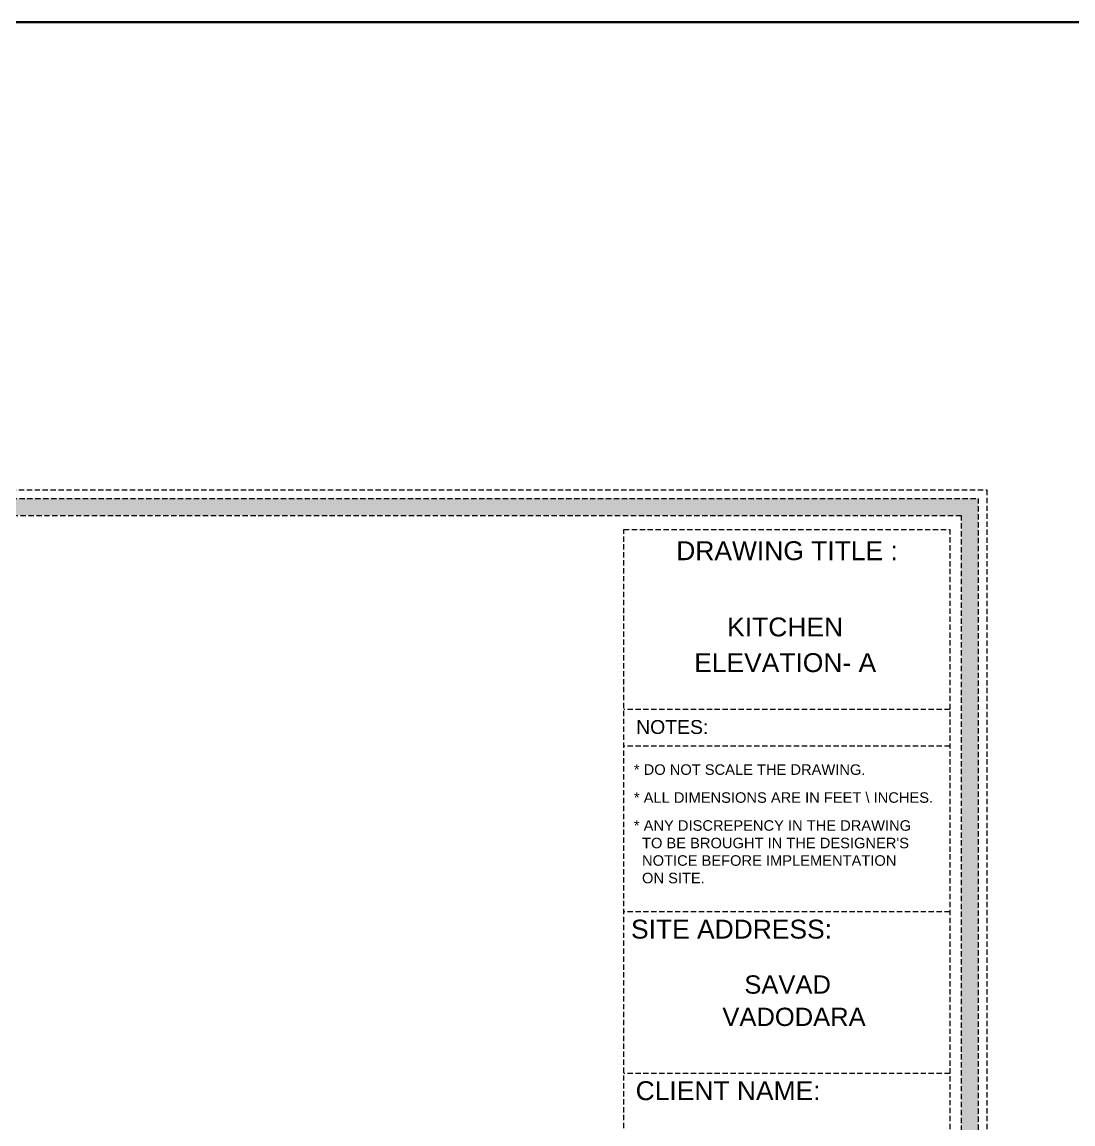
# Model space of a CAD drawing. Header units: millimetres. Extents: x 56222 to 3066687, y -650199 to -121287.
# Drawn here: x 141243.5 to 141442.4, y -185175.3 to -184966.7 of the extents above; entities that cross this region are included whole.
import ezdxf
from ezdxf.enums import TextEntityAlignment as Align

# ---------------------------------------------------------------- set-up
doc = ezdxf.new("R2010")
doc.units = ezdxf.units.MM
doc.header["$MEASUREMENT"] = 0
doc.linetypes.add('DASHEDX2', pattern=[1.5, 1, -0.5])
for name, color, linetype, lineweight in [('Dimension', 10, 'DASHEDX2', 20), ('NAME PLATE', 7, 'Continuous', 25), ('XX~SLAB ( BEAM )~ ( DIM )', 7, 'Continuous', 9)]:
    doc.layers.add(name, color=color, linetype=linetype, lineweight=lineweight)
doc.styles.add('Arial', font='arial.ttf')

msp = doc.modelspace()

# ---------------------------------------------------------------- hatches: boundary and pattern name
at = {"layer": 'Dimension', "true_color": 0xd39e00}
h = msp.add_hatch(color=42, dxfattribs=at)
h.paths.add_polyline_path([(140965.54, -185056.88), (140965.54, -185379.95), (141424.53, -185379.95), (141424.53, -185056.88)])
h.paths.add_polyline_path([(140968.76, -185060.1), (141421.31, -185060.1), (141421.31, -185376.73), (140968.76, -185376.73)], flags=16)

# ---------------------------------------------------------------- linework, layer by layer
at = {"layer": 'Dimension', "color": 42, "true_color": 0xd39e00}
for p, q in [((141419.13, -185096.83, 0.13), (141357.45, -185096.83, 0.13)), ((141419.13, -185103.78, 0.13), (141357.45, -185103.78, 0.13)), ((141419.13, -185135.13, 0.13), (141357.45, -185135.13, 0.13)), ((141419.13, -185165.7, 0.13), (141357.45, -185165.7, 0.13))]:
    msp.add_line(p, q, dxfattribs=at)
at = {"layer": 'Dimension', "color": 42, "true_color": 0xd39e00, "elevation": 0.13}
for points in [[(140963.93, -185055.27), (141426.14, -185055.27), (141426.14, -185381.56), (140963.93, -185381.56)], [(140965.54, -185056.88), (141424.53, -185056.88), (141424.53, -185379.95), (140965.54, -185379.95)], [(140968.76, -185060.1), (141421.31, -185060.1), (141421.31, -185376.73), (140968.76, -185376.73)], [(141357.45, -185374.08), (141357.45, -185062.75), (141419.13, -185062.75), (141419.13, -185374.08)]]:
    msp.add_lwpolyline(points, close=True, dxfattribs=at)
at = {"layer": 'XX~SLAB ( BEAM )~ ( DIM )', "color": 3, "lineweight": 30}
msp.add_lwpolyline([(139732.46, -184966.74), (142065.68, -184966.74), (142065.68, -185767.3), (139732.46, -185767.3)], close=True, dxfattribs=at)

# ---------------------------------------------------------------- texts
at = {"layer": 'NAME PLATE', "style": 'Arial'}
for s, height, p in [('DRAWING TITLE : ', 3.578, (141389.02, -185068.58, 0.13)), ('KITCHEN', 3.578, (141387.97, -185083.01, 0.13)), ('ELEVATION- A', 3.578, (141387.98, -185089.76, 0.13)), ('NOTES:', 2.629, (141366.6, -185101.47, 0.13)), ('SITE ADDRESS:', 3.578, (141377.82, -185140.2, 0.13)), (' SAVAD ', 3.459, (141388.44, -185150.62, -0.03)), ('VADODARA', 3.459, (141389.65, -185156.74, -0.03)), ('CLIENT NAME:', 3.578, (141377.17, -185170.77, 0.13))]:
    msp.add_text(s, height=height, dxfattribs=at).set_placement(p, align=Align.CENTER)
at = {"layer": 'NAME PLATE', "char_height": 1.9884, "width": 76.8206, "attachment_point": 1, "style": 'Arial'}
for s, insert in [('* DO NOT SCALE THE DRAWING.', (141359.34, -185107.22, 0.13)), ('* ALL DIMENSIONS ARE IN FEET \\\\ INCHES.', (141359.34, -185112.51, 0.13)), ("* ANY DISCREPENCY IN THE DRAWING \\P  TO BE BROUGHT IN THE DESIGNER'S\\P  NOTICE BEFORE IMPLEMENTATION \\P  ON SITE.", (141359.34, -185117.8, 0.13))]:
    msp.add_mtext(s, dxfattribs=dict(at, insert=insert))

doc.saveas('drawing.dxf')
